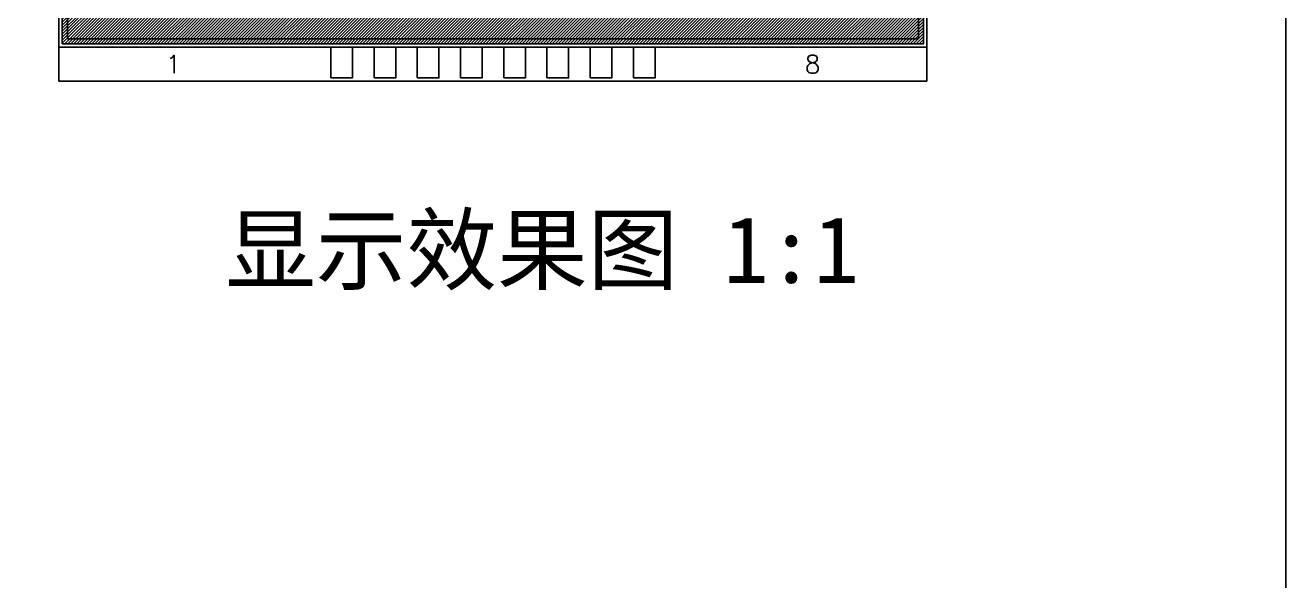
# Model space of a CAD drawing. Header units: millimetres. Extents: x -121 to 714, y -296 to 116.
# Drawn here: x 639.5 to 713.6, y -197.2 to -164.6 of the extents above; entities that cross this region are included whole.
import ezdxf
from ezdxf.enums import TextEntityAlignment as Align

# ---------------------------------------------------------------- set-up
doc = ezdxf.new("R2010")
doc.units = ezdxf.units.MM
doc.header["$LTSCALE"] = 3
doc.header["$MEASUREMENT"] = 0
for name, color, linetype in [('DIM', 4, 'Continuous'), ('POL', 1, 'Continuous'), ('PRINT', 6, 'Continuous')]:
    doc.layers.add(name, color=color, linetype=linetype)
doc.styles.add('ROMANS', font='ROMANS.shx')
doc.styles.add('样式 SZ', font='')
doc.styles.get('样式 SZ').set_extended_font_data('SimSun')

msp = doc.modelspace()

# ---------------------------------------------------------------- hatches: boundary and pattern name
at = {"layer": 'PRINT'}
h = msp.add_hatch(dxfattribs=at)
h.set_pattern_fill('ANSI31', color=256, style=0)
h.set_pattern_definition([(45, (0, 0), (-0.08838834764831843, 0.08838834764831845), [])])
h.paths.add_polyline_path([(641.6907753637581, -165.6853363269197), (641.6907753637581, -125.5853363269197), (692.290775363758, -125.5853363269197), (692.290775363758, -165.6853363269197)])
h.paths.add_polyline_path([(643.6907753637581, -163.6853363269197), (643.6907753637581, -127.5853363269197), (690.290775363758, -127.5853363269197), (690.290775363758, -163.6853363269197)], flags=16)

# ---------------------------------------------------------------- linework, layer by layer
for p, q in [((641.4907753637581, -167.8853363269197), (641.4907753637581, -123.3853363269197)), ((692.4907753637581, -167.8853363269197), (692.4907753637581, -123.3853363269197)), ((641.4907753637581, -165.8853363269197), (692.4907753637581, -165.8853363269197)), ((641.4907753637581, -167.8853363269197), (692.4907753637581, -167.8853363269197))]:
    msp.add_line(p, q)
for points in [[(713.572107917812, -296.4283918290192), (713.572107917812, -101.4283918290192), (428.572107917812, -101.4283918290192), (428.572107917812, -296.4283918290192)], [(657.4657753637581, -167.6853363269197), (657.4657753637581, -165.8853363269197), (658.7357753637581, -165.8853363269197), (658.7357753637581, -167.6853363269197)], [(660.0057753637581, -167.6853363269197), (660.0057753637581, -165.8853363269197), (661.275775363758, -165.8853363269197), (661.275775363758, -167.6853363269197)], [(662.5457753637581, -167.6853363269197), (662.5457753637581, -165.8853363269197), (663.8157753637581, -165.8853363269197), (663.8157753637581, -167.6853363269197)], [(665.0857753637581, -167.6853363269197), (665.0857753637581, -165.8853363269197), (666.3557753637581, -165.8853363269197), (666.3557753637581, -167.6853363269197)], [(667.6257753637581, -167.6853363269197), (667.6257753637581, -165.8853363269197), (668.895775363758, -165.8853363269197), (668.895775363758, -167.6853363269197)], [(670.165775363758, -167.6853363269197), (670.165775363758, -165.8853363269197), (671.435775363758, -165.8853363269197), (671.435775363758, -167.6853363269197)], [(672.7057753637581, -167.6853363269197), (672.7057753637581, -165.8853363269197), (673.9757753637581, -165.8853363269197), (673.9757753637581, -167.6853363269197)], [(675.2457753637581, -167.6853363269197), (675.2457753637581, -165.8853363269197), (676.515775363758, -165.8853363269197), (676.515775363758, -167.6853363269197)]]:
    msp.add_lwpolyline(points, close=True)
at = {"layer": 'POL'}
msp.add_lwpolyline([(641.9907753637581, -165.3853363269197), (641.9907753637581, -125.8853363269197), (691.9907753637581, -125.8853363269197), (691.9907753637581, -165.3853363269197)], close=True, dxfattribs=at)
at = {"layer": 'PRINT'}
msp.add_lwpolyline([(641.6907753637581, -165.6853363269197), (641.6907753637581, -125.5853363269197), (692.290775363758, -125.5853363269197), (692.290775363758, -165.6853363269197)], close=True, dxfattribs=at)

# ---------------------------------------------------------------- texts
at = {"style": 'ROMANS'}
for s, p in [('1', (648.208275363758, -166.8853363269197)), ('8', (685.7732753637581, -166.8853363269197))]:
    msp.add_text(s, height=1.06, dxfattribs=at).set_placement(p, align=Align.MIDDLE)
at = {"layer": 'DIM', "style": '样式 SZ'}
msp.add_text('显示效果图 1:1', height=3.902745935507048, dxfattribs=at).set_placement((651.2659736920365, -179.7325593319123))

doc.saveas('drawing.dxf')
